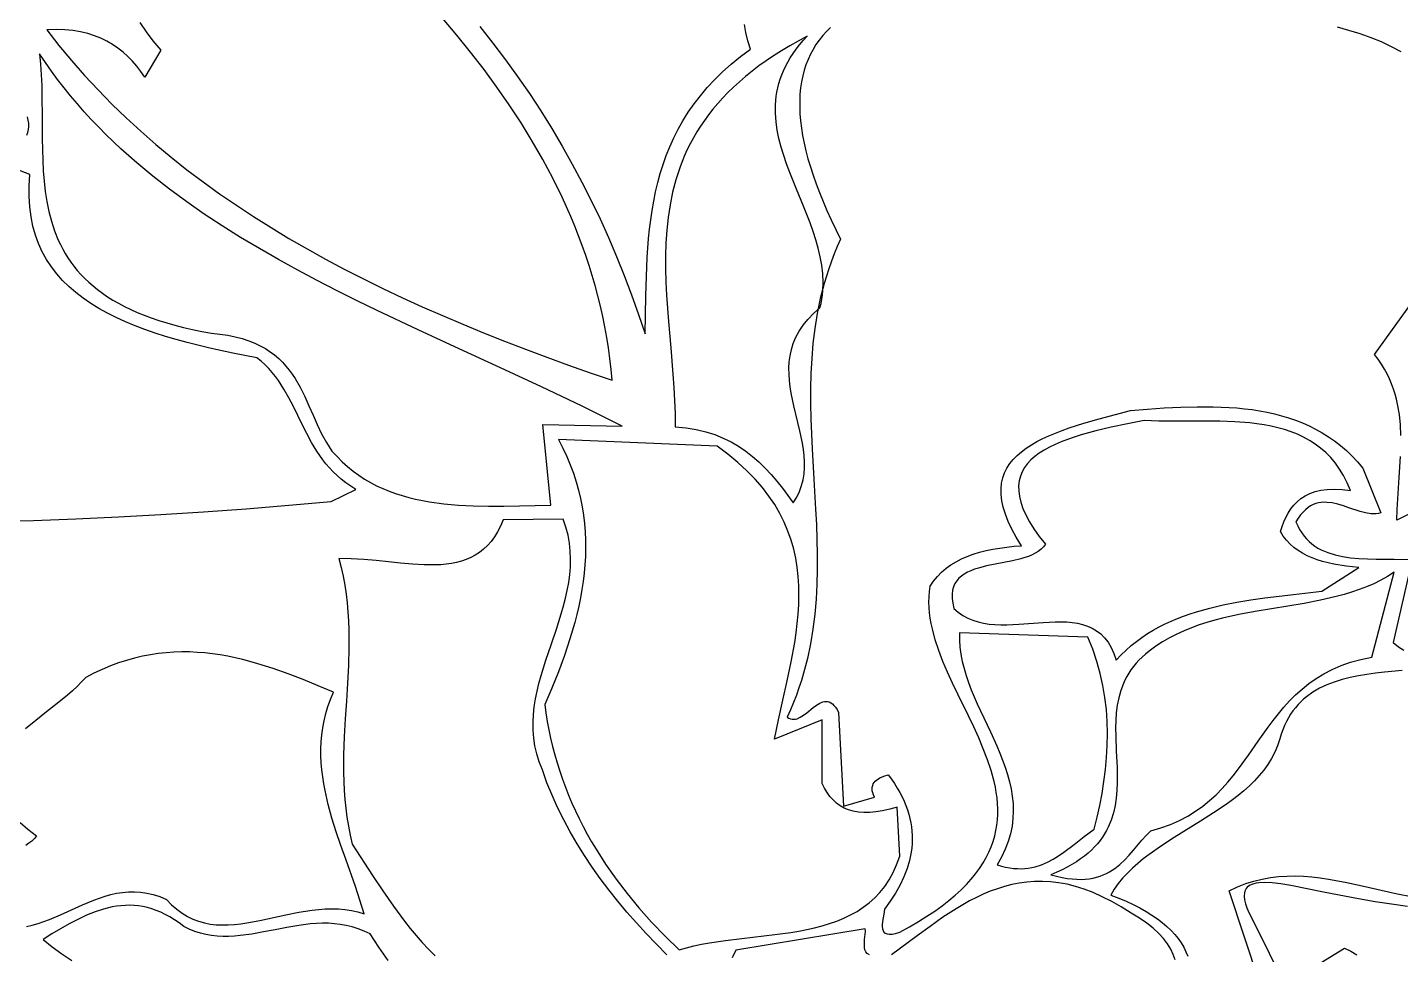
# Model space of a CAD drawing. Header units: metres. Extents: x 0 to 50, y 0 to 50.4.
# Drawn here: x 16.76 to 27.43, y 25.98 to 33.19 of the extents above; entities that cross this region are included whole.
import ezdxf

# ---------------------------------------------------------------- set-up
doc = ezdxf.new("R2010")
doc.units = ezdxf.units.M

msp = doc.modelspace()

# ---------------------------------------------------------------- linework, layer by layer
for points in [[(17.633783, 33.228208), (17.681936, 33.156416), (17.735834, 33.084698), (17.795698, 33.013059), (17.673484, 32.804095), (17.673484, 32.804095), (17.642127, 32.846868), (17.609584, 32.887644), (17.575644, 32.926282), (17.540092, 32.962645), (17.502717, 32.996594), (17.463307, 33.02799), (17.421648, 33.056694), (17.377529, 33.082568), (17.330737, 33.105473), (17.281058, 33.12527), (17.228282, 33.141821), (17.172195, 33.154987), (17.112584, 33.164628), (17.049238, 33.170607), (16.981943, 33.172785), (16.910488, 33.171023), (16.910488, 33.171023), (17.005113, 33.049849), (17.103082, 32.931602), (17.204337, 32.816223), (17.308817, 32.703651), (17.416465, 32.593826), (17.527221, 32.486688), (17.641028, 32.382178), (17.757825, 32.280234), (17.877554, 32.180797), (18.000157, 32.083807), (18.125574, 31.989203), (18.253747, 31.896925), (18.384616, 31.806914), (18.518124, 31.719109), (18.654211, 31.63345), (18.792818, 31.549877), (18.933887, 31.46833), (19.077359, 31.388748), (19.223174, 31.311072), (19.371275, 31.235242), (19.521602, 31.161197), (19.674096, 31.088877), (19.828699, 31.018222), (19.985352, 30.949172), (20.143995, 30.881667), (20.304571, 30.815646), (20.467021, 30.751051), (20.631285, 30.68782), (20.797304, 30.625893), (20.965021, 30.56521), (21.134376, 30.505712), (21.305309, 30.447338), (21.305309, 30.447338), (21.297264, 30.531557), (21.287493, 30.61512), (21.276019, 30.698036), (21.262866, 30.780313), (21.248057, 30.86196), (21.231617, 30.942987), (21.213569, 31.023402), (21.193937, 31.103215), (21.172744, 31.182435), (21.150014, 31.26107), (21.12577, 31.33913), (21.100037, 31.416624), (21.072838, 31.49356), (21.044197, 31.569948), (21.014137, 31.645798), (20.982682, 31.721117), (20.915682, 31.870201), (20.843385, 32.017274), (20.765982, 32.162406), (20.683662, 32.305672), (20.596614, 32.447143), (20.505028, 32.586892), (20.409092, 32.72499), (20.308996, 32.861511), (20.20493, 32.996526), (20.097082, 33.130108), (19.985643, 33.262329)], [(20.275531, 33.195695), (20.377373, 33.068109), (20.475714, 32.938807), (20.570601, 32.807808), (20.662079, 32.675132), (20.750196, 32.540798), (20.834998, 32.404827), (20.916531, 32.267236), (20.994842, 32.128047), (21.069976, 31.987277), (21.141982, 31.844948), (21.210904, 31.701078), (21.27679, 31.555687), (21.339686, 31.408794), (21.399638, 31.26042), (21.456692, 31.110582), (21.510896, 30.959302), (21.562296, 30.806598), (21.562296, 30.806598), (21.567769, 31.10423), (21.57169, 31.253017), (21.578282, 31.40133), (21.588957, 31.54883), (21.596266, 31.622169), (21.605125, 31.695177), (21.615711, 31.767812), (21.628199, 31.840031), (21.642766, 31.911792), (21.659589, 31.983053), (21.678843, 32.05377), (21.700706, 32.123901), (21.725353, 32.193404), (21.752962, 32.262237), (21.783708, 32.330356), (21.817768, 32.39772), (21.855319, 32.464286), (21.896536, 32.530011), (21.941596, 32.594853), (21.990676, 32.658769), (22.043952, 32.721718), (22.1016, 32.783656), (22.163797, 32.84454), (22.230719, 32.904329), (22.302543, 32.962981), (22.379444, 33.020451), (22.379444, 33.020451), (22.359294, 33.085199), (22.343965, 33.149398), (22.333392, 33.213055)], [(22.821553, 33.121057), (22.821553, 33.121057), (22.751996, 33.083919), (22.685318, 33.046227), (22.621462, 33.007993), (22.560369, 32.969228), (22.501984, 32.929943), (22.446249, 32.890149), (22.393106, 32.849856), (22.3425, 32.809076), (22.294373, 32.76782), (22.248667, 32.726098), (22.205326, 32.683922), (22.164293, 32.641302), (22.125511, 32.59825), (22.088922, 32.554776), (22.054469, 32.510891), (22.022096, 32.466607), (21.991745, 32.421935), (21.963359, 32.376884), (21.936882, 32.331467), (21.912256, 32.285694), (21.889423, 32.239576), (21.868328, 32.193125), (21.848913, 32.14635), (21.83112, 32.099264), (21.814893, 32.051876), (21.800175, 32.004199), (21.775037, 31.908018), (21.755249, 31.810809), (21.740353, 31.712659), (21.729895, 31.613656), (21.723417, 31.513888), (21.720463, 31.413442), (21.720576, 31.312406), (21.7233, 31.210868), (21.728177, 31.108915), (21.742569, 30.904117), (21.760098, 30.698714), (21.777112, 30.493407), (21.784284, 30.391008), (21.789959, 30.288897), (21.793678, 30.187161), (21.794985, 30.085887), (21.794985, 30.085887), (21.879238, 30.077377), (21.958343, 30.064119), (22.032635, 30.046316), (22.102449, 30.02417), (22.168121, 29.997883), (22.229985, 29.967659), (22.288377, 29.933699), (22.343631, 29.896206), (22.396084, 29.855382), (22.446069, 29.81143), (22.493921, 29.764551), (22.539977, 29.714949), (22.584571, 29.662826), (22.628037, 29.608384), (22.670712, 29.551825), (22.71293, 29.493353), (22.71293, 29.493353), (22.739768, 29.537552), (22.761125, 29.582322), (22.777417, 29.627627), (22.789062, 29.67343), (22.796476, 29.719694), (22.800077, 29.766385), (22.800281, 29.813463), (22.797505, 29.860895), (22.792166, 29.908643), (22.78468, 29.95667), (22.764937, 30.053418), (22.718037, 30.248669), (22.697549, 30.346589), (22.689504, 30.395495), (22.683482, 30.444317), (22.679899, 30.493018), (22.679171, 30.541562), (22.681717, 30.589912), (22.687951, 30.638032), (22.698293, 30.685886), (22.713157, 30.733437), (22.732962, 30.780648), (22.758123, 30.827484), (22.789059, 30.873907), (22.826185, 30.919883), (22.869918, 30.965373), (22.920676, 31.010342), (22.920676, 31.010342), (22.928678, 31.043561), (22.935045, 31.076745), (22.93984, 31.109897), (22.943128, 31.143016), (22.945441, 31.209165), (22.942499, 31.275202), (22.93482, 31.341138), (22.922919, 31.406982), (22.907311, 31.472746), (22.888512, 31.53844), (22.867039, 31.604074), (22.843407, 31.669659), (22.791732, 31.800721), (22.737612, 31.931711), (22.685176, 32.062711), (22.660879, 32.128241), (22.63855, 32.193804), (22.618706, 32.259412), (22.601863, 32.325074), (22.588535, 32.390801), (22.57924, 32.456604), (22.574493, 32.522492), (22.574809, 32.588476), (22.580706, 32.654567), (22.585908, 32.687655), (22.592698, 32.720774), (22.601141, 32.753925), (22.611302, 32.787109), (22.623244, 32.820328), (22.637033, 32.853582), (22.652733, 32.886873), (22.670408, 32.920203), (22.690123, 32.953572), (22.711942, 32.986982), (22.73593, 33.020434), (22.762152, 33.05393), (22.790671, 33.08747), (22.821553, 33.121057)], [(23.003306, 33.190302), (22.971544, 33.158942), (22.941999, 33.126173), (22.914676, 33.091991), (22.889584, 33.056391), (22.866729, 33.01937), (22.846119, 32.980923), (22.827761, 32.941046), (22.811661, 32.899735), (22.797828, 32.856987), (22.786268, 32.812797), (22.776988, 32.76716), (22.769995, 32.720073), (22.765297, 32.671533), (22.762901, 32.621533), (22.762814, 32.570072), (22.765043, 32.517144), (22.769594, 32.462745), (22.776476, 32.406872), (22.785696, 32.34952), (22.79726, 32.290685), (22.811176, 32.230363), (22.82745, 32.16855), (22.84609, 32.105242), (22.867104, 32.040435), (22.890498, 31.974125), (22.916279, 31.906307), (22.944454, 31.836978), (22.975031, 31.766134), (23.008017, 31.69377), (23.043419, 31.619882), (23.081244, 31.544466), (23.081244, 31.544466), (23.055491, 31.487009), (23.031571, 31.429463), (23.009427, 31.371831), (22.988998, 31.314115), (22.970225, 31.256321), (22.95305, 31.19845), (22.923254, 31.082495), (22.899138, 30.966276), (22.880227, 30.849821), (22.866049, 30.733158), (22.85613, 30.616313), (22.849997, 30.499314), (22.847176, 30.382187), (22.847195, 30.264961), (22.849579, 30.147661), (22.853856, 30.030316), (22.859552, 29.912953), (22.873308, 29.67828), (22.887061, 29.443859), (22.892753, 29.326811), (22.897025, 29.209908), (22.899402, 29.093177), (22.899412, 28.976645), (22.896581, 28.860339), (22.890436, 28.744287), (22.880504, 28.628515), (22.866311, 28.513052), (22.847384, 28.397923), (22.82325, 28.283156), (22.793435, 28.168779), (22.77625, 28.111745), (22.757466, 28.054819), (22.737026, 27.998003), (22.71487, 27.941302), (22.690939, 27.884718), (22.665173, 27.828256)], [(27.438293, 32.999836), (27.364292, 33.040189), (27.286214, 33.076643), (27.204522, 33.10964), (27.119682, 33.139625), (27.032156, 33.167042), (26.942409, 33.192335)], [(16.853359, 32.984271), (16.853359, 32.984271), (16.86153, 32.903381), (16.867212, 32.821653), (16.870872, 32.739255), (16.872975, 32.656355), (16.874372, 32.489719), (16.875127, 32.323088), (16.878965, 32.157805), (16.883204, 32.076088), (16.88961, 31.995211), (16.898649, 31.915343), (16.910786, 31.836651), (16.926487, 31.759303), (16.946218, 31.683466), (16.970443, 31.609309), (16.999629, 31.537), (17.016228, 31.50159), (17.034241, 31.466706), (17.053728, 31.432367), (17.074745, 31.398594), (17.097352, 31.36541), (17.121606, 31.332834), (17.147565, 31.300888), (17.175289, 31.269593), (17.204835, 31.238969), (17.23626, 31.209038), (17.269625, 31.17982), (17.304986, 31.151338), (17.342401, 31.12361), (17.38193, 31.096659), (17.42363, 31.070506), (17.467559, 31.045171), (17.513776, 31.020676), (17.562339, 30.997041), (17.613305, 30.974288), (17.666734, 30.952437), (17.722683, 30.93151), (17.781211, 30.911527), (17.842375, 30.892509), (17.906234, 30.874477), (17.972846, 30.857453), (18.04227, 30.841458), (18.114563, 30.826511), (18.189784, 30.812635), (18.189784, 30.812635), (18.25597, 30.805892), (18.317857, 30.796574), (18.375635, 30.784798), (18.429499, 30.77068), (18.479638, 30.754337), (18.526246, 30.735884), (18.569513, 30.715437), (18.609633, 30.693113), (18.646797, 30.669028), (18.681197, 30.643298), (18.713025, 30.616039), (18.742473, 30.587367), (18.769733, 30.557399), (18.794997, 30.52625), (18.818456, 30.494037), (18.840303, 30.460876), (18.879929, 30.392174), (18.915409, 30.321074), (18.948279, 30.248505), (18.980075, 30.175395), (19.012332, 30.102675), (19.046585, 30.031273), (19.084372, 29.962119), (19.10507, 29.928675), (19.127227, 29.896142), (19.127227, 29.896142), (19.166334, 29.852882), (19.206719, 29.81258), (19.248345, 29.775134), (19.291175, 29.740442), (19.335172, 29.708402), (19.380298, 29.678914), (19.426518, 29.651876), (19.473792, 29.627185), (19.522086, 29.60474), (19.57136, 29.584441), (19.62158, 29.566184), (19.672706, 29.549868), (19.724703, 29.535393), (19.777533, 29.522655), (19.831159, 29.511554), (19.885544, 29.501988), (19.996443, 29.487054), (20.109933, 29.47704), (20.225718, 29.471134), (20.343502, 29.468522), (20.462987, 29.468391), (20.583877, 29.469928), (20.828687, 29.474757), (20.766889, 30.10296), (21.383573, 30.090113), (21.383573, 30.090113), (21.228345, 30.167938), (21.071737, 30.244542), (20.755285, 30.394905), (20.436024, 30.542827), (20.115765, 30.689937), (19.796317, 30.837862), (19.479489, 30.98823), (19.322623, 31.064839), (19.16709, 31.142668), (19.013117, 31.221921), (18.86093, 31.302803), (18.710755, 31.385515), (18.562818, 31.470262), (18.417345, 31.557247), (18.274563, 31.646674), (18.134697, 31.738745), (17.997975, 31.833665), (17.864621, 31.931636), (17.734862, 32.032863), (17.608925, 32.137548), (17.487035, 32.245895), (17.369419, 32.358107), (17.312285, 32.415727), (17.256303, 32.474389), (17.201503, 32.534119), (17.147913, 32.594942), (17.09556, 32.656885), (17.044475, 32.719971), (16.994683, 32.784228), (16.946215, 32.84968), (16.899097, 32.916352), (16.853359, 32.984271)], [(16.477908, 29.348033), (16.807414, 29.357611), (17.137208, 29.370058), (17.467291, 29.38537), (17.797663, 29.403541), (18.128324, 29.424564), (18.459273, 29.448433), (18.790511, 29.475144), (19.122038, 29.504689), (19.313394, 29.597396), (19.313394, 29.597396), (19.272787, 29.622778), (19.234883, 29.649322), (19.19952, 29.676956), (19.166534, 29.705607), (19.135761, 29.735199), (19.107037, 29.765661), (19.080198, 29.796918), (19.055081, 29.828897), (19.031522, 29.861525), (19.009358, 29.894727), (18.968557, 29.962563), (18.931368, 30.031815), (18.896483, 30.101896), (18.828383, 30.24219), (18.792549, 30.311227), (18.753779, 30.37874), (18.710764, 30.44414), (18.687255, 30.475864), (18.662193, 30.506839), (18.635415, 30.536992), (18.606758, 30.566249), (18.576057, 30.594537), (18.543148, 30.621781), (18.543148, 30.621781), (18.357757, 30.65768), (18.176852, 30.696724), (18.001621, 30.739758), (17.916503, 30.763035), (17.833248, 30.787625), (17.752005, 30.813633), (17.672921, 30.841166), (17.596145, 30.870329), (17.521825, 30.901227), (17.450109, 30.933965), (17.381146, 30.968649), (17.315084, 31.005384), (17.252071, 31.044276), (17.192256, 31.08543), (17.135786, 31.128951), (17.08281, 31.174945), (17.033477, 31.223517), (16.987933, 31.274773), (16.946329, 31.328818), (16.908812, 31.385757), (16.87553, 31.445696), (16.846631, 31.508739), (16.822265, 31.574994), (16.802578, 31.644564), (16.78772, 31.717555), (16.777839, 31.794073), (16.773082, 31.874224), (16.773599, 31.958111), (16.779537, 32.045842), (14.436497, 32.944386)], [(16.755067, 32.351097), (16.763694, 32.373347), (16.768972, 32.396389), (16.771028, 32.420192), (16.769987, 32.444727), (16.765977, 32.469961), (16.759124, 32.495865)], [(27.436804, 30.01858), (27.43302, 30.099656), (27.424684, 30.180202), (27.410945, 30.260142), (27.401784, 30.299859), (27.390953, 30.339396), (27.378348, 30.378742), (27.363861, 30.417888), (27.347386, 30.456824), (27.328817, 30.49554), (27.308048, 30.534027), (27.284973, 30.572274), (27.259485, 30.610273), (27.231478, 30.648014), (27.899255, 31.575022)], [(22.665173, 27.828256), (22.665173, 27.828256), (22.678068, 27.820219), (22.690941, 27.81484), (22.703792, 27.811911), (22.716622, 27.811227), (22.729429, 27.81258), (22.742213, 27.815764), (22.76771, 27.8268), (22.79311, 27.842682), (22.81841, 27.861757), (22.868692, 27.902878), (22.893668, 27.921619), (22.918529, 27.936944), (22.943271, 27.947201), (22.955596, 27.949912), (22.967891, 27.950737), (22.980153, 27.949468), (22.992384, 27.9459), (23.004583, 27.939825), (23.016749, 27.931037), (23.028881, 27.91933), (23.04098, 27.904497), (23.053045, 27.886331), (23.065075, 27.864626), (23.103621, 27.136764), (23.343186, 27.205673), (23.343186, 27.205673), (23.335595, 27.223676), (23.330287, 27.240497), (23.327184, 27.256186), (23.326208, 27.270794), (23.327279, 27.284371), (23.33032, 27.29697), (23.335252, 27.30864), (23.341998, 27.319433), (23.350477, 27.3294), (23.360613, 27.338591), (23.38554, 27.354851), (23.416151, 27.368619), (23.45182, 27.380305), (23.45182, 27.380305), (23.477107, 27.345637), (23.500445, 27.311137), (23.52186, 27.276802), (23.541376, 27.242628), (23.559021, 27.208609), (23.574819, 27.174744), (23.588796, 27.141027), (23.600979, 27.107456), (23.611393, 27.074025), (23.620063, 27.040731), (23.627016, 27.007571), (23.632278, 26.974539), (23.635873, 26.941634), (23.637828, 26.908849), (23.638168, 26.876182), (23.63692, 26.843629), (23.634109, 26.811186), (23.62976, 26.778849), (23.616555, 26.714476), (23.597509, 26.650479), (23.57283, 26.586828), (23.542723, 26.523492), (23.507395, 26.460438), (23.467051, 26.397637), (23.421898, 26.335055), (23.421898, 26.335055), (23.415997, 26.295986), (23.409284, 26.255628), (23.405139, 26.217025), (23.405086, 26.199334), (23.406943, 26.183224), (23.411133, 26.169076), (23.418077, 26.157271), (23.4282, 26.148189), (23.441923, 26.142211), (23.459669, 26.139718), (23.48186, 26.14109), (23.50892, 26.146708), (23.541271, 26.156954), (23.541271, 26.156954), (23.615933, 26.197769), (23.686038, 26.238682), (23.751699, 26.279688), (23.813026, 26.320785), (23.870131, 26.361971), (23.923126, 26.403242), (23.972122, 26.444596), (24.01723, 26.486031), (24.058561, 26.527542), (24.096228, 26.569127), (24.130341, 26.610784), (24.161013, 26.65251), (24.188353, 26.694302), (24.212475, 26.736157), (24.233489, 26.778072), (24.251507, 26.820044), (24.26664, 26.862071), (24.278999, 26.90415), (24.288696, 26.946278), (24.295843, 26.988453), (24.300551, 27.03067), (24.302931, 27.072928), (24.303095, 27.115224), (24.301154, 27.157555), (24.297219, 27.199918), (24.291402, 27.24231), (24.283815, 27.284729), (24.274569, 27.327172), (24.251545, 27.412117), (24.223221, 27.497123), (24.190489, 27.582168), (24.154241, 27.667228), (24.115368, 27.752282), (24.07476, 27.837308), (23.99191, 28.007182), (23.951451, 28.091985), (23.912823, 28.17667), (23.876918, 28.261213), (23.844628, 28.345592), (23.816845, 28.429785), (23.794459, 28.513769), (23.785568, 28.555675), (23.778362, 28.597521), (23.77295, 28.639304), (23.769445, 28.68102), (23.767958, 28.722667), (23.768601, 28.764242), (23.771484, 28.805742), (23.77672, 28.847165), (23.77672, 28.847165), (23.80336, 28.886223), (23.832945, 28.922102), (23.865352, 28.954929), (23.900458, 28.984827), (23.938141, 29.011922), (23.978277, 29.03634), (24.020744, 29.058204), (24.065418, 29.07764), (24.112178, 29.094774), (24.1609, 29.109729), (24.211461, 29.122632), (24.263739, 29.133606), (24.317611, 29.142778), (24.372953, 29.150272), (24.429643, 29.156213), (24.487559, 29.160727), (24.487559, 29.160727), (24.446679, 29.226514), (24.412204, 29.28913), (24.383928, 29.34868), (24.361644, 29.405269), (24.345148, 29.459), (24.334233, 29.509979), (24.328694, 29.558309), (24.328324, 29.604097), (24.332918, 29.647446), (24.342271, 29.688461), (24.356175, 29.727247), (24.374427, 29.763908), (24.396819, 29.798549), (24.423146, 29.831274), (24.453202, 29.862188), (24.486781, 29.891397), (24.523678, 29.919003), (24.563686, 29.945113), (24.6066, 29.96983), (24.652215, 29.99326), (24.700323, 30.015506), (24.750721, 30.036674), (24.8032, 30.056868), (24.857557, 30.076193), (24.971078, 30.112653), (25.089636, 30.146892), (25.33528, 30.212052), (25.33528, 30.212052), (25.466661, 30.222396), (25.596901, 30.23123), (25.725715, 30.237784), (25.852817, 30.241284), (25.977923, 30.24096), (26.100748, 30.236039), (26.161216, 30.231614), (26.221006, 30.22575), (26.280084, 30.218351), (26.338413, 30.209321), (26.395958, 30.198562), (26.452683, 30.185979), (26.508553, 30.171474), (26.563532, 30.154952), (26.617584, 30.136317), (26.670674, 30.11547), (26.722767, 30.092317), (26.773825, 30.06676), (26.823815, 30.038703), (26.8727, 30.00805), (26.920444, 29.974703), (26.967013, 29.938567), (27.012369, 29.899546), (27.056479, 29.857542), (27.099306, 29.812458), (27.140814, 29.7642), (27.280523, 29.415028), (27.280523, 29.415028), (27.261327, 29.410867), (27.241781, 29.408698), (27.22191, 29.408334), (27.201741, 29.40959), (27.160609, 29.416213), (27.118593, 29.427077), (27.032734, 29.455558), (26.989305, 29.470193), (26.945819, 29.483102), (26.902483, 29.492795), (26.859503, 29.497779), (26.838211, 29.498039), (26.817086, 29.496563), (26.796154, 29.493164), (26.77544, 29.487657), (26.75497, 29.479853), (26.73477, 29.469568), (26.714866, 29.456614), (26.695285, 29.440805), (26.67605, 29.421955), (26.657189, 29.399877), (26.638728, 29.374385), (26.620692, 29.345292), (26.620692, 29.345292), (26.634369, 29.314468), (26.649476, 29.285924), (26.665964, 29.259573), (26.683783, 29.235326), (26.702884, 29.213097), (26.723219, 29.192796), (26.744739, 29.174336), (26.767394, 29.15763), (26.791136, 29.142589), (26.815916, 29.129125), (26.841685, 29.11715), (26.868393, 29.106577), (26.924434, 29.089284), (26.983647, 29.076541), (27.04564, 29.067646), (27.110022, 29.061894), (27.176401, 29.058584), (27.244385, 29.05701), (27.383604, 29.056262), (27.524545, 29.054023), (27.377086, 28.407391), (27.377086, 28.407391), (27.418132, 28.375341), (27.45887, 28.348758)], [(24.672533, 29.172286), (24.672533, 29.172286), (24.657132, 29.151571), (24.638827, 29.133105), (24.617863, 29.116696), (24.594487, 29.102153), (24.568947, 29.089283), (24.541489, 29.077896), (24.512359, 29.067798), (24.481804, 29.058798), (24.417407, 29.043326), (24.35027, 29.029944), (24.282369, 29.017118), (24.215675, 29.003312), (24.152163, 28.986993), (24.122217, 28.977411), (24.093806, 28.966624), (24.067178, 28.954442), (24.042578, 28.940672), (24.020253, 28.925123), (24.000451, 28.907602), (23.983418, 28.887918), (23.969401, 28.865878), (23.958645, 28.841292), (23.951399, 28.813967), (23.947908, 28.783711), (23.94842, 28.750333), (23.95318, 28.71364), (23.962437, 28.673441), (23.962437, 28.673441), (23.996122, 28.64343), (24.031914, 28.618242), (24.069639, 28.597507), (24.109123, 28.580854), (24.150193, 28.567916), (24.192674, 28.55832), (24.236394, 28.5517), (24.281177, 28.547683), (24.326851, 28.545901), (24.373242, 28.545984), (24.467477, 28.550266), (24.656901, 28.564943), (24.749308, 28.569423), (24.794328, 28.569655), (24.838326, 28.568054), (24.881129, 28.564251), (24.922562, 28.557878), (24.962454, 28.548563), (25.000629, 28.535937), (25.036913, 28.51963), (25.071134, 28.499274), (25.103116, 28.474497), (25.132687, 28.444931), (25.159673, 28.410206), (25.1839, 28.369951), (25.205193, 28.323798), (25.22338, 28.271376), (25.22338, 28.271376), (25.26101, 28.311174), (25.299891, 28.348642), (25.339978, 28.383866), (25.381223, 28.41693), (25.423583, 28.447918), (25.467011, 28.476915), (25.511463, 28.504004), (25.556891, 28.529271), (25.603251, 28.552799), (25.650497, 28.574672), (25.698584, 28.594976), (25.747466, 28.613794), (25.797097, 28.631211), (25.847431, 28.64731), (25.95003, 28.675896), (26.054897, 28.700224), (26.161668, 28.720971), (26.269978, 28.738809), (26.379462, 28.754415), (26.600495, 28.781624), (26.82185, 28.807994), (27.108758, 28.990216), (27.108758, 28.990216), (27.009724, 29.002008), (26.91574, 29.017673), (26.870873, 29.027396), (26.827545, 29.038612), (26.78585, 29.051496), (26.745879, 29.066224), (26.707724, 29.08297), (26.67148, 29.101909), (26.637237, 29.123217), (26.605088, 29.147068), (26.575126, 29.173637), (26.547442, 29.203099), (26.522131, 29.23563), (26.499283, 29.271405), (26.499283, 29.271405), (26.512315, 29.308958), (26.526733, 29.345481), (26.542844, 29.380691), (26.560953, 29.414305), (26.581367, 29.446039), (26.604392, 29.475613), (26.630333, 29.502742), (26.659497, 29.527144), (26.69219, 29.548537), (26.728718, 29.566637), (26.769386, 29.581162), (26.814502, 29.59183), (26.864371, 29.598357), (26.919298, 29.600461), (26.979591, 29.59786), (27.045554, 29.590269), (27.045554, 29.590269), (27.019803, 29.65015), (26.991358, 29.705447), (26.960331, 29.75634), (26.926835, 29.803012), (26.89098, 29.845644), (26.852879, 29.884417), (26.812643, 29.919513), (26.770384, 29.951114), (26.726213, 29.9794), (26.680242, 30.004554), (26.632582, 30.026757), (26.583346, 30.046191), (26.532645, 30.063036), (26.480591, 30.077475), (26.427295, 30.089688), (26.372868, 30.099858), (26.317424, 30.108167), (26.261072, 30.114794), (26.146096, 30.123734), (26.028832, 30.12813), (25.910174, 30.129433), (25.672248, 30.128573), (25.554767, 30.129314), (25.439465, 30.13277), (25.439465, 30.13277), (25.310339, 30.107895), (25.184654, 30.081589), (25.063992, 30.053154), (24.949936, 30.021892), (24.895879, 30.004983), (24.844068, 29.987106), (24.794698, 29.968173), (24.74797, 29.948097), (24.704079, 29.926792), (24.663225, 29.904169), (24.625605, 29.880142), (24.591416, 29.854623), (24.560857, 29.827525), (24.534126, 29.798761), (24.511419, 29.768244), (24.492936, 29.735887), (24.478873, 29.701601), (24.469429, 29.665301), (24.464801, 29.626898), (24.465188, 29.586306), (24.470787, 29.543438), (24.481795, 29.498205), (24.498412, 29.450522), (24.520834, 29.4003), (24.549259, 29.347453), (24.583885, 29.291893), (24.624911, 29.233533), (24.672533, 29.172286)], [(20.889018, 29.985442), (20.889018, 29.985442), (20.922456, 29.919767), (20.952711, 29.854212), (20.979866, 29.788776), (21.004, 29.723453), (21.025194, 29.658241), (21.043529, 29.593137), (21.059086, 29.528137), (21.071945, 29.463237), (21.082187, 29.398434), (21.089893, 29.333726), (21.095143, 29.269108), (21.098018, 29.204577), (21.098598, 29.140129), (21.096965, 29.075762), (21.093199, 29.011472), (21.08738, 28.947256), (21.07959, 28.88311), (21.069909, 28.81903), (21.058418, 28.755014), (21.045197, 28.691058), (21.030327, 28.627159), (21.013888, 28.563313), (20.97663, 28.435768), (20.934066, 28.308395), (20.886842, 28.181167), (20.835604, 28.054059), (20.780998, 27.927041), (20.780998, 27.927041), (20.790227, 27.860551), (20.800993, 27.794545), (20.813295, 27.72902), (20.827128, 27.663971), (20.842491, 27.599393), (20.859381, 27.535284), (20.877795, 27.471637), (20.89773, 27.40845), (20.919185, 27.345717), (20.942155, 27.283435), (20.96664, 27.221599), (20.992635, 27.160204), (21.020139, 27.099247), (21.049148, 27.038723), (21.079661, 26.978628), (21.111674, 26.918957), (21.145185, 26.859706), (21.180191, 26.800872), (21.254679, 26.684433), (21.335115, 26.569605), (21.42148, 26.456355), (21.513752, 26.344648), (21.611909, 26.23445), (21.715932, 26.125725), (21.825799, 26.018439), (21.825799, 26.018439), (21.882488, 26.034809), (21.940695, 26.049205), (22.000247, 26.061865), (22.060974, 26.073028), (22.185263, 26.091818), (22.312184, 26.107483), (22.568429, 26.137077), (22.695002, 26.154824), (22.757299, 26.16527), (22.818708, 26.177082), (22.879057, 26.1905), (22.938173, 26.205762), (22.995886, 26.223106), (23.052022, 26.242772), (23.106411, 26.264997), (23.15888, 26.290021), (23.209258, 26.318082), (23.257372, 26.349418), (23.30305, 26.384269), (23.346122, 26.422873), (23.386414, 26.465468), (23.423756, 26.512294), (23.457975, 26.563589), (23.488899, 26.619591), (23.516357, 26.680539), (23.540176, 26.746672), (23.521554, 27.128438), (23.521554, 27.128438), (23.463002, 27.111976), (23.407853, 27.099603), (23.356009, 27.091241), (23.307372, 27.086817), (23.261844, 27.086254), (23.219325, 27.089477), (23.179719, 27.096411), (23.142926, 27.10698), (23.108849, 27.121109), (23.077388, 27.138722), (23.048446, 27.159745), (23.021924, 27.1841), (22.997724, 27.211714), (22.975748, 27.24251), (22.955897, 27.276414), (22.938073, 27.313349), (22.936862, 27.805763), (22.566322, 27.657629), (22.566322, 27.657629), (22.598595, 27.808142), (22.632601, 27.958662), (22.66625, 28.108953), (22.697455, 28.258776), (22.724127, 28.407895), (22.73511, 28.482117), (22.744177, 28.556073), (22.751066, 28.629734), (22.755516, 28.703071), (22.757267, 28.776054), (22.756058, 28.848653), (22.751626, 28.920839), (22.743711, 28.992582), (22.732053, 29.063852), (22.716389, 29.13462), (22.69646, 29.204856), (22.672003, 29.274531), (22.642758, 29.343614), (22.608464, 29.412076), (22.56886, 29.479888), (22.523684, 29.547019), (22.472675, 29.61344), (22.415573, 29.679122), (22.352117, 29.744035), (22.282045, 29.808149), (22.205096, 29.871434), (22.121009, 29.933861), (20.889018, 29.985442)], [(28.566323, 29.933322), (27.405117, 29.360211), (27.405117, 29.360211), (27.407172, 29.442732), (27.411471, 29.525344), (27.423401, 29.69053), (27.434111, 29.855149)], [(20.923957, 29.367508), (20.458362, 29.361504), (20.458362, 29.361504), (20.437561, 29.312958), (20.414815, 29.268859), (20.390194, 29.229015), (20.363768, 29.193233), (20.33561, 29.161323), (20.305791, 29.133091), (20.274381, 29.108345), (20.241453, 29.086895), (20.207076, 29.068547), (20.171323, 29.05311), (20.134265, 29.040391), (20.095972, 29.030199), (20.056517, 29.022342), (20.01597, 29.016627), (19.974402, 29.012863), (19.931885, 29.010857), (19.844288, 29.011353), (19.753749, 29.016579), (19.660836, 29.024998), (19.566121, 29.035075), (19.470172, 29.045273), (19.37356, 29.054057), (19.276854, 29.059889), (19.180623, 29.061234), (19.180623, 29.061234), (19.198804, 28.99215), (19.214199, 28.923034), (19.226991, 28.853888), (19.237362, 28.784713), (19.245494, 28.715509), (19.25157, 28.64628), (19.255771, 28.577025), (19.258281, 28.507746), (19.258956, 28.369122), (19.255053, 28.230418), (19.24803, 28.091644), (19.239347, 27.952812), (19.230462, 27.813931), (19.222835, 27.675011), (19.217924, 27.536065), (19.217188, 27.3971), (19.218841, 27.327615), (19.222086, 27.25813), (19.227104, 27.188645), (19.234077, 27.119163), (19.243188, 27.049684), (19.25462, 26.98021), (19.268554, 26.910742), (19.285173, 26.841281), (19.285173, 26.841281), (19.443096, 26.597363), (19.523166, 26.476737), (19.605546, 26.358166), (19.691411, 26.242525), (19.736019, 26.186076), (19.781939, 26.130688), (19.82932, 26.076469), (19.878307, 26.02353), (19.929049, 25.971979)], [(21.730629, 25.980947), (21.64939, 26.062407), (21.570399, 26.144888), (21.493766, 26.228408), (21.419602, 26.312986), (21.348018, 26.398641), (21.279125, 26.485391), (21.213033, 26.573255), (21.149853, 26.662252), (21.089697, 26.7524), (21.032675, 26.843719), (20.978897, 26.936227), (20.928475, 27.029942), (20.881519, 27.124883), (20.838141, 27.22107), (20.798451, 27.31852), (20.762559, 27.417253), (20.762559, 27.417253), (20.737749, 27.479696), (20.718516, 27.541831), (20.704495, 27.603679), (20.69532, 27.665261), (20.690627, 27.726599), (20.690051, 27.787713), (20.693225, 27.848625), (20.699787, 27.909356), (20.709369, 27.969927), (20.721608, 28.030359), (20.736138, 28.090673), (20.752594, 28.15089), (20.789823, 28.27112), (20.830376, 28.391217), (20.871332, 28.51135), (20.909769, 28.631689), (20.927131, 28.691988), (20.942768, 28.752402), (20.956315, 28.812952), (20.967407, 28.873659), (20.975679, 28.934545), (20.980766, 28.99563), (20.982303, 29.056935), (20.979925, 29.118482), (20.973266, 29.180291), (20.961962, 29.242385), (20.945647, 29.304783), (20.923957, 29.367508)], [(24.715814, 26.602869), (24.715814, 26.602869), (24.760054, 26.591079), (24.802134, 26.581737), (24.842141, 26.574741), (24.880162, 26.569992), (24.916282, 26.567391), (24.950591, 26.566838), (24.983173, 26.568233), (25.014117, 26.571477), (25.04351, 26.57647), (25.071438, 26.583112), (25.097988, 26.591303), (25.123247, 26.600945), (25.147303, 26.611937), (25.170241, 26.624179), (25.213116, 26.652017), (25.252568, 26.683662), (25.289292, 26.718316), (25.323984, 26.755181), (25.35734, 26.793461), (25.422825, 26.871074), (25.456347, 26.908814), (25.491315, 26.944778), (25.491315, 26.944778), (25.571135, 26.967332), (25.645545, 26.994017), (25.714919, 27.024546), (25.779628, 27.058633), (25.840046, 27.09599), (25.896544, 27.136331), (25.949495, 27.179369), (25.999271, 27.224817), (26.046246, 27.272389), (26.090791, 27.321797), (26.133279, 27.372756), (26.174083, 27.424977), (26.252127, 27.532064), (26.327903, 27.640762), (26.404391, 27.748778), (26.443833, 27.801813), (26.48457, 27.853817), (26.526975, 27.904504), (26.571421, 27.953586), (26.618279, 28.000777), (26.667923, 28.04579), (26.720725, 28.088339), (26.777057, 28.128136), (26.837292, 28.164895), (26.901802, 28.198329), (26.970959, 28.228151), (27.045138, 28.254075), (27.124708, 28.275814), (27.210044, 28.29308), (27.384234, 28.953943), (27.384234, 28.953943), (27.332651, 28.921624), (27.279513, 28.892201), (27.224925, 28.865469), (27.16899, 28.841224), (27.111813, 28.819261), (27.053497, 28.799376), (26.994149, 28.781363), (26.933871, 28.76502), (26.810943, 28.736522), (26.68555, 28.712246), (26.558524, 28.690555), (26.430699, 28.669815), (26.302911, 28.648389), (26.175992, 28.624643), (26.050777, 28.596939), (25.989069, 28.581092), (25.9281, 28.563643), (25.867975, 28.544386), (25.808796, 28.523119), (25.750669, 28.499635), (25.693697, 28.47373), (25.637986, 28.445201), (25.583639, 28.413843), (25.530761, 28.37945), (25.479455, 28.341819), (25.479455, 28.341819), (25.450864, 28.318706), (25.424376, 28.295073), (25.399913, 28.270939), (25.3774, 28.246323), (25.35676, 28.221244), (25.337919, 28.195721), (25.320798, 28.169772), (25.305323, 28.143418), (25.291417, 28.116675), (25.279004, 28.089564), (25.258352, 28.034313), (25.24276, 27.977815), (25.231617, 27.920221), (25.224314, 27.861682), (25.220244, 27.802351), (25.218796, 27.742379), (25.219363, 27.681916), (25.224101, 27.560127), (25.229588, 27.438193), (25.23109, 27.377551), (25.230951, 27.317327), (25.228564, 27.257673), (25.223319, 27.198739), (25.214608, 27.140678), (25.20182, 27.08364), (25.184348, 27.027778), (25.161583, 26.973242), (25.148024, 26.946518), (25.132915, 26.920183), (25.116177, 26.894256), (25.097735, 26.868754), (25.077513, 26.843698), (25.055435, 26.819106), (25.031424, 26.794996), (25.005405, 26.771389), (24.977302, 26.748302), (24.947037, 26.725756), (24.914536, 26.703767), (24.879722, 26.682357), (24.842519, 26.661543), (24.80285, 26.641344), (24.760641, 26.62178), (24.715814, 26.602869)], [(24.00485, 28.483719), (24.00485, 28.483719), (24.004469, 28.427605), (24.008185, 28.371792), (24.015648, 28.316248), (24.026511, 28.260942), (24.040426, 28.20584), (24.057043, 28.150912), (24.076016, 28.096125), (24.096995, 28.041448), (24.143581, 27.932292), (24.194016, 27.823188), (24.245513, 27.71388), (24.295287, 27.604113), (24.318658, 27.548977), (24.340553, 27.493629), (24.360625, 27.438039), (24.378525, 27.382173), (24.393905, 27.326), (24.406416, 27.269488), (24.415712, 27.212605), (24.421443, 27.155319), (24.42326, 27.097597), (24.420817, 27.039408), (24.413765, 26.98072), (24.401755, 26.921501), (24.384439, 26.861718), (24.36147, 26.80134), (24.332499, 26.740334), (24.297177, 26.678669), (24.297177, 26.678669), (24.331024, 26.668979), (24.363797, 26.661364), (24.395535, 26.655736), (24.426282, 26.652005), (24.456078, 26.650084), (24.484965, 26.649881), (24.512986, 26.65131), (24.54018, 26.654279), (24.56659, 26.658701), (24.592258, 26.664486), (24.641533, 26.67979), (24.688338, 26.699477), (24.733004, 26.722835), (24.775865, 26.749152), (24.817254, 26.777715), (24.896946, 26.838726), (24.974742, 26.900168), (25.013761, 26.929269), (25.053304, 26.95634), (25.053304, 26.95634), (25.07541, 27.049262), (25.095384, 27.142253), (25.112961, 27.235309), (25.127878, 27.328424), (25.139872, 27.421592), (25.148678, 27.514809), (25.154033, 27.60807), (25.155674, 27.70137), (25.153336, 27.794703), (25.146755, 27.888065), (25.135669, 27.98145), (25.119813, 28.074853), (25.098924, 28.168269), (25.072738, 28.261694), (25.040991, 28.355121), (25.003419, 28.448547), (24.00485, 28.483719)], [(16.752525, 26.199662), (16.797759, 26.210289), (16.842422, 26.223223), (16.886595, 26.23813), (16.930356, 26.254671), (17.016961, 26.291316), (17.102871, 26.330469), (17.188721, 26.369443), (17.275146, 26.405549), (17.318773, 26.421687), (17.36278, 26.436099), (17.407249, 26.448451), (17.452258, 26.458405), (17.497886, 26.465625), (17.544213, 26.469777), (17.591318, 26.470523), (17.639281, 26.467528), (17.68818, 26.460455), (17.738095, 26.448969), (17.789105, 26.432733), (17.841291, 26.411412), (17.841291, 26.411412), (17.880361, 26.369864), (17.92048, 26.333975), (17.961601, 26.303423), (18.003675, 26.277888), (18.046657, 26.25705), (18.090498, 26.240589), (18.135151, 26.228183), (18.180569, 26.219513), (18.226705, 26.214257), (18.273512, 26.212097), (18.320942, 26.212711), (18.368948, 26.215778), (18.417483, 26.220979), (18.4665, 26.227994), (18.565788, 26.24618), (18.768064, 26.290211), (18.870296, 26.310929), (18.972753, 26.327366), (19.023947, 26.333177), (19.075056, 26.336957), (19.126033, 26.338384), (19.176829, 26.337139), (19.227398, 26.3329), (19.277693, 26.325349), (19.327665, 26.314163), (19.377269, 26.299024), (19.377269, 26.299024), (19.344722, 26.40492), (19.309205, 26.510845), (19.233817, 26.722953), (19.196226, 26.829225), (19.160222, 26.9357), (19.126945, 27.042424), (19.097533, 27.149439), (19.073128, 27.256789), (19.063158, 27.310604), (19.054867, 27.36452), (19.048397, 27.418541), (19.04389, 27.472674), (19.041489, 27.526924), (19.041337, 27.581296), (19.043575, 27.635796), (19.048347, 27.69043), (19.055794, 27.745202), (19.066059, 27.800119), (19.079285, 27.855186), (19.095613, 27.910408), (19.115187, 27.965792), (19.138148, 28.021341), (19.138148, 28.021341), (19.020562, 28.071488), (18.903281, 28.119533), (18.786161, 28.164699), (18.669059, 28.206209), (18.55183, 28.243285), (18.434331, 28.27515), (18.375434, 28.288885), (18.316416, 28.301025), (18.257258, 28.311474), (18.197942, 28.320134), (18.13845, 28.326907), (18.078765, 28.331698), (18.018868, 28.334407), (17.958741, 28.334939), (17.898366, 28.333197), (17.837725, 28.329082), (17.7768, 28.322497), (17.715574, 28.313346), (17.654028, 28.301532), (17.592143, 28.286956), (17.529903, 28.269522), (17.467289, 28.249133), (17.404283, 28.225692), (17.340867, 28.1991), (17.277023, 28.169262), (17.212733, 28.136079), (17.212733, 28.136079), (17.181237, 28.101386), (17.147062, 28.067193), (17.110601, 28.033425), (17.072249, 28.000007), (16.991449, 27.933925), (16.907814, 27.868351), (16.824497, 27.802687), (16.744652, 27.736339)], [(27.446703, 28.190541), (27.307976, 28.177452), (27.239555, 28.169563), (27.172145, 28.160249), (27.106032, 28.149115), (27.041502, 28.135763), (26.978843, 28.119797), (26.918342, 28.10082), (26.860283, 28.078438), (26.804956, 28.052252), (26.752645, 28.021867), (26.703638, 27.986887), (26.680463, 27.96755), (26.658221, 27.946915), (26.636949, 27.924932), (26.616681, 27.901554), (26.597455, 27.876729), (26.579305, 27.850408), (26.562268, 27.822542), (26.546379, 27.793082), (26.531674, 27.761977), (26.51819, 27.729178), (26.505961, 27.694635), (26.495024, 27.6583), (26.495024, 27.6583), (26.477446, 27.605169), (26.455967, 27.554475), (26.430826, 27.506072), (26.402262, 27.459814), (26.370513, 27.415556), (26.335818, 27.373152), (26.298415, 27.332456), (26.258542, 27.293324), (26.216439, 27.25561), (26.172344, 27.219168), (26.126495, 27.183852), (26.079131, 27.149518), (25.980812, 27.083211), (25.879295, 27.019083), (25.6743, 26.892704), (25.574639, 26.828126), (25.479413, 26.76107), (25.434059, 26.726249), (25.39053, 26.690372), (25.349064, 26.653294), (25.309899, 26.614868), (25.273275, 26.57495), (25.239428, 26.533393), (25.208599, 26.490053), (25.181026, 26.444784)], [(16.702474, 27.009957), (16.76204, 26.957824), (16.830751, 26.903954)], [(16.830751, 26.903954), (16.830751, 26.903954), (16.814025, 26.88375), (16.794156, 26.864856), (16.77147, 26.847135), (16.746295, 26.830454)], [(26.336263, 25.764754), (26.102608, 26.478529), (26.102608, 26.478529), (26.166306, 26.508729), (26.230091, 26.533773), (26.293965, 26.553973), (26.357933, 26.569638), (26.421999, 26.58108), (26.486167, 26.58861), (26.550441, 26.592538), (26.614826, 26.593174), (26.679325, 26.59083), (26.743943, 26.585816), (26.808684, 26.578442), (26.873551, 26.56902), (27.003682, 26.545273), (27.13437, 26.51706), (27.397546, 26.457176), (27.5301, 26.430476)], [(25.681821, 25.942505), (25.667073, 25.983825), (25.647243, 26.024889), (25.622005, 26.06568), (25.591031, 26.106178), (25.553995, 26.146367), (25.51057, 26.186227), (25.460428, 26.225741), (25.403243, 26.26489), (25.338687, 26.303657), (25.338687, 26.303657), (25.262534, 26.352292), (25.188166, 26.395065), (25.115519, 26.432182), (25.044533, 26.463851), (24.975143, 26.490279), (24.907288, 26.511674), (24.840904, 26.528242), (24.77593, 26.540191), (24.712303, 26.547728), (24.64996, 26.551061), (24.588838, 26.550395), (24.528875, 26.54594), (24.470009, 26.537901), (24.412177, 26.526486), (24.355315, 26.511902), (24.299363, 26.494357), (24.244256, 26.474057), (24.189933, 26.45121), (24.136331, 26.426024), (24.083386, 26.398704), (24.031038, 26.369459), (23.979223, 26.338496), (23.876942, 26.272242), (23.776042, 26.201602), (23.676023, 26.128233), (23.476625, 25.979936)], [(27.487933, 26.355887), (27.363316, 26.373286), (27.236588, 26.393213), (27.108049, 26.415313), (26.846737, 26.464615), (26.581782, 26.518353), (26.581782, 26.518353), (26.503366, 26.532381), (26.436017, 26.540539), (26.379083, 26.543182), (26.331913, 26.540667), (26.311785, 26.537588), (26.293853, 26.533352), (26.278035, 26.528006), (26.264251, 26.521593), (26.252419, 26.514159), (26.242456, 26.505747), (26.234282, 26.496403), (26.227815, 26.486171), (26.222973, 26.475096), (26.219676, 26.463221), (26.217386, 26.437255), (26.220294, 26.408628), (26.227746, 26.377698), (26.239091, 26.344822), (26.253677, 26.310356), (26.289962, 26.238082), (26.534649, 25.747601), (26.997504, 26.031231), (26.997504, 26.031231), (27.047411, 26.007409), (27.094405, 25.981222)], [(19.564078, 25.93661), (19.492085, 26.039716), (19.423845, 26.143207), (19.423845, 26.143207), (19.377455, 26.165167), (19.331055, 26.183284), (19.284651, 26.197814), (19.238253, 26.209009), (19.191868, 26.217124), (19.145504, 26.222413), (19.099171, 26.22513), (19.052875, 26.225529), (19.006626, 26.223864), (18.960431, 26.22039), (18.868237, 26.209026), (18.776358, 26.19347), (18.68486, 26.175755), (18.593809, 26.157911), (18.503269, 26.141973), (18.413307, 26.12997), (18.368563, 26.126081), (18.323988, 26.123937), (18.27959, 26.123793), (18.235377, 26.125904), (18.191357, 26.130523), (18.147539, 26.137904), (18.103931, 26.148301), (18.060541, 26.161968), (18.017377, 26.17916), (17.974447, 26.20013), (17.974447, 26.20013), (17.938404, 26.227791), (17.902594, 26.252653), (17.867004, 26.274798), (17.831624, 26.294307), (17.796444, 26.311261), (17.761451, 26.325742), (17.726636, 26.337829), (17.691986, 26.347606), (17.657492, 26.355153), (17.623142, 26.36055), (17.588925, 26.36388), (17.55483, 26.365223), (17.520846, 26.364661), (17.486962, 26.362274), (17.453168, 26.358145), (17.419452, 26.352354), (17.352211, 26.33611), (17.285151, 26.314194), (17.218184, 26.287254), (17.151222, 26.255939), (17.084178, 26.2209), (17.016964, 26.182786), (16.949492, 26.142246), (16.881674, 26.099929)], [(25.181026, 26.444784), (25.181026, 26.444784), (25.242784, 26.420997), (25.301147, 26.396378), (25.356148, 26.370935), (25.407819, 26.344678), (25.456192, 26.317614), (25.5013, 26.28975), (25.543174, 26.261096), (25.581848, 26.23166), (25.617353, 26.201449), (25.649721, 26.170473), (25.678984, 26.138738), (25.705176, 26.106254), (25.728328, 26.073028), (25.748472, 26.039069), (25.76564, 26.004384), (25.779865, 25.968983)], [(23.304354, 25.979465), (23.288698, 25.990343), (23.277685, 26.003941), (23.27062, 26.019856), (23.266806, 26.037685), (23.265548, 26.057026), (23.26792, 26.098636), (23.272169, 26.141468), (23.273259, 26.162337), (23.272732, 26.182304), (22.267568, 26.015579), (22.267568, 26.015579), (22.237666, 25.957853)], [(16.881674, 26.099929), (16.881674, 26.099929), (16.952729, 26.041758), (17.027489, 25.986881), (17.105663, 25.93502)]]:
    msp.add_lwpolyline(points)

doc.saveas('drawing.dxf')
